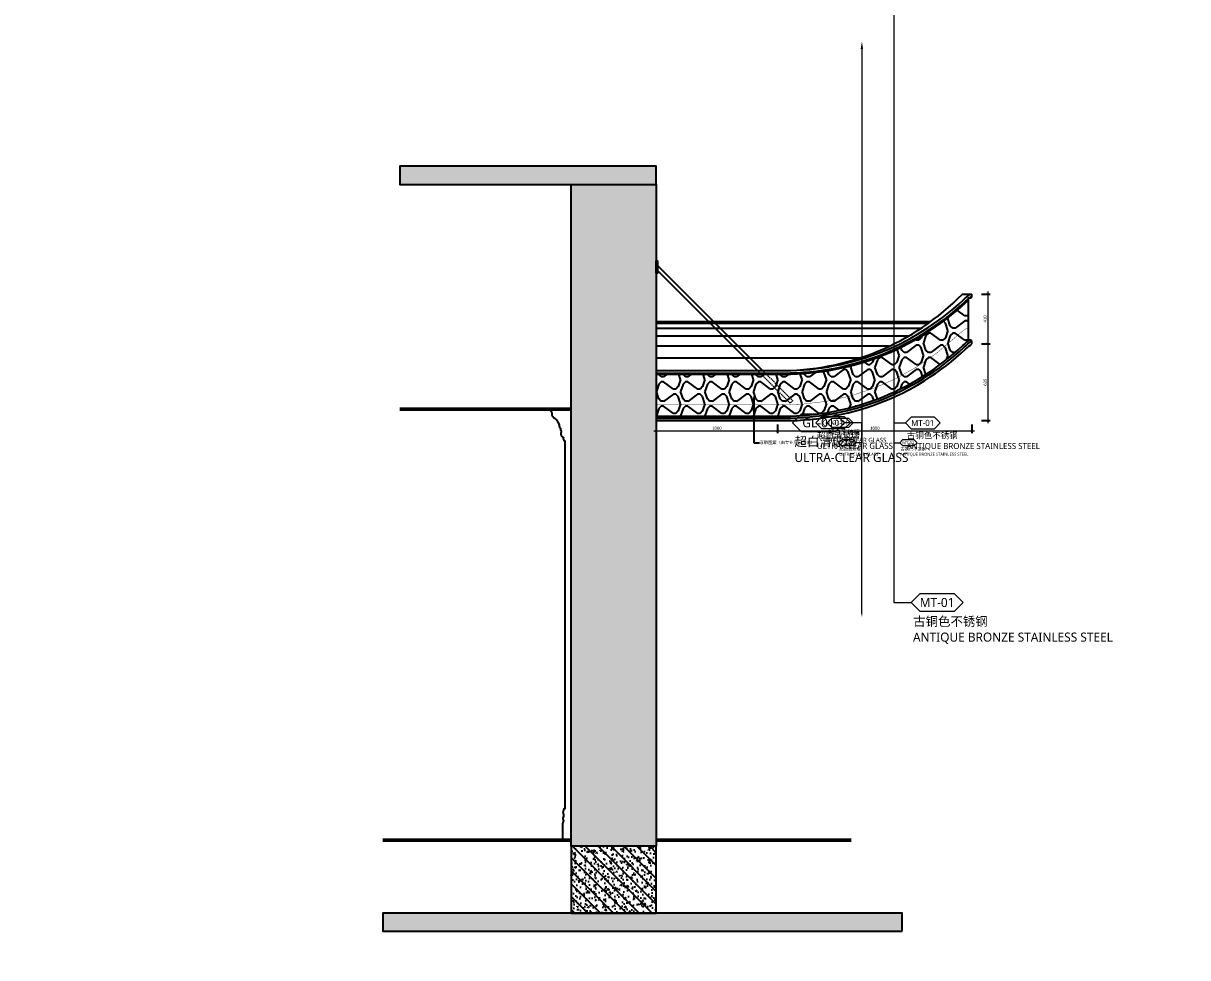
# Model space of a CAD drawing. Header units: millimetres. Extents: x 174511 to 265775, y -1918 to 26385.
# Drawn here: x 231524 to 241112, y 303 to 7997 of the extents above; entities that cross this region are included whole.
import ezdxf
from ezdxf import colors
from ezdxf.entities.mleader import LeaderData, LeaderLine
from ezdxf.enums import TextEntityAlignment as Align
from ezdxf.math import Vec2, Vec3
from ezdxf.xclip import XClip

# ---------------------------------------------------------------- set-up
doc = ezdxf.new("R2010")
doc.units = ezdxf.units.MM
doc.header["$XCLIPFRAME"] = 0
for name, pattern in [('_ACM-G-HIDDEN', [4.762499999999999, 3.175, -1.5875]), ('D04-03 - PANTRY CABINET DETAIL 1$0$ACM-G-CENTER2', [28.575000000000003, 19.05, -3.175000000000001, 3.175000000000001, -3.175000000000001]), ('DASH', [0.35, 0.25, -0.1])]:
    doc.linetypes.add(name, pattern=pattern)
doc.layers.get('Defpoints').update_dxf_attribs({"color": 250})
for name, color, linetype, lineweight in [('_ACM-A-ANNO-DIMS', 2, 'Continuous', 13), ('_ACM-A-ANNO-DIMS @ 10', 2, 'Continuous', 13), ('_ACM-A-ANNO-DIMS @ 15', 2, 'Continuous', 13), ('_ACM-A-ANNO-DIMS @ 20', 2, 'Continuous', 13), ('_ACM-A-ANNO-DIMS @ 30', 2, 'Continuous', 13), ('_ACM-A-DETL-THIN', 2, 'Continuous', 9), ('_ACM-A-ELVE-HIDD', 1, '_ACM-G-HIDDEN', 13), ('_ACM-A-ELVE-MEDM', 3, 'Continuous', 25), ('_ACM-A-ELVE-THIK', 5, 'Continuous', 50)]:
    doc.layers.add(name, color=color, linetype=linetype, lineweight=lineweight)
for name, color, linetype in [('I-DETL-LW01', 1, 'Continuous'), ('I-DETL-LW02', 2, 'Continuous'), ('PDF_Geometry', 7, 'Continuous'), ('PDF_Solid Fills', 7, 'Continuous'), ('WALL', 7, 'Continuous'), ('WALL TYPE$0$G-ANNO-NOTE-CH', 7, 'Continuous')]:
    doc.layers.add(name, color=color, linetype=linetype)
doc.styles.add('Arial', font='ARIALUNI.ttf')
doc.styles.add('Arial_1', font='arial.ttf', dxfattribs={"height": 75})
doc.styles.add('WALL TYPE$0$Aecom Chinese', font='Microsoft YaHei.ttf')
doc.dimstyles.new('Aec-Arch-M-注释性', dxfattribs={"dimscale": 2, "dimtxt": 2.5, "dimasz": 2, "dimexe": 2, "dimexo": 2, "dimgap": 0.8, "dimtad": 1, "dimdec": 0, "dimrnd": 5, "dimzin": 3, "dimdsep": 46, "dimtxsty": 'Arial', "dimblk": 'WALL TYPE$0$_ArchTick', "dimcen": 2.5, "dimdle": 2, "dimclrd": 256, "dimclrt": 256, "dimazin": 2, "dimtfac": 0.75, "dimtdec": 0, "dimtix": 1, "dimtmove": 2, "dimatfit": 2, "dimfxl": 5, "dimfxlon": 1, "dimtolj": 1, "dimtzin": 0, "dimlwd": -1, "dimarcsym": 0})

# ---------------------------------------------------------------- blocks, each defined once
blk = doc.blocks.new('海龙_1212025767')
at = {"layer": 'PDF_Geometry', "color": 250, "lineweight": 18}
for points in [[(5866.337046593399, -12897.73050135437), (3605.088300555944, -12897.73050135437), (5866.337046593399, -12897.73050135437)], [(9566.530665487051, -14070.26379102531), (-3.803418964147568, -14070.26379102531)], [(9452.326968461246, -14268.21792335871), (-3.803418964147568, -14268.21792335871)]]:
    blk.add_lwpolyline(points, dxfattribs=at)
at = {"layer": 'PDF_Geometry', "color": 250, "lineweight": 25}
for points in [[(7754.486258476973, -13072.90687948528), (3605.088300555944, -13072.90687948528)], [(7754.486258476973, -13171.8523807979), (3605.088300555944, -13171.8523807979)], [(3003.579158991546, -13819.04350130323), (9003.121548861265, -13819.04350130323)], [(9558.917357474566, -13971.28672386767), (-3.805346637964249, -13971.28672386767)], [(9452.326499968738, -14222.5048787004), (-3.805346637964249, -14222.5048787004)], [(3.809896498918533, -14321.5111949003), (9604.601176410913, -14321.5111949003)], [(-3.803424388199346, -18935.40527896646), (10183.23693707585, -18935.40527896646)], [(-3.803424388199346, -19064.8370344645), (10434.45528218147, -19064.8370344645)], [(-3.803424388199346, -19194.26878994765), (10678.12325128913, -19194.26878994765)], [(-3.803424388199346, -19323.70054544571), (10929.37357375029, -19323.70054544571)], [(-3.803424388199346, -19453.13230092886), (11180.59093549848, -19453.13230092886)], [(-3.803424388199346, -19574.95042373303), (11431.8732034862, -19574.95042373303)], [(-3.803424388199346, -19704.38217923107), (11675.50922706723, -19704.38217923107)]]:
    blk.add_lwpolyline(points, dxfattribs=at)
at = {"layer": 'PDF_Geometry', "color": 250, "lineweight": 18}
for points in [[(39008.45071569082, -19772.87482275131), (-39000.79995468259, -19841.39751683237), (-39000.79995468259, -19734.80665937129)], [(39008.45071569082, -19871.85204753342), (39008.45071569082, -19772.87482275131), (-39000.79995468259, -19841.39751683237)], [(-38445.03705009818, -19818.55491490725), (-38445.03705009818, -19841.3958129442), (38445.00866523382, -19818.55491490725)], [(-38445.03705009818, -19841.3958129442), (38445.00866523382, -19818.55491490725), (38445.00866523382, -19841.3958129442)]]:
    blk.add_lwpolyline(points, close=True, dxfattribs=at)
at = {"layer": 'PDF_Solid Fills', "color": 250, "lineweight": 18, "transparency": 33554559}
for points in [[(39008.45071569082, -19772.87482275131), (-39000.79995468259, -19841.39751683237), (-39000.79995468259, -19734.80665937129)], [(39008.45071569082, -19871.85204753342), (39008.45071569082, -19772.87482275131), (-39000.79995468259, -19841.39751683237)], [(-38445.03705009818, -19818.55491490725), (-38445.03705009818, -19841.3958129442), (38445.00866523382, -19818.55491490725)], [(-38445.03705009818, -19841.3958129442), (38445.00866523382, -19818.55491490725), (38445.00866523382, -19841.3958129442)]]:
    blk.add_solid(points, dxfattribs=at)
blk = doc.blocks.new('*U117')
h = blk.add_hatch(color=250)
h.dxf.hatch_style = 1
h.paths.add_polyline_path([(11064.42194801565, -49.99999999999999), (11064.42194801565, 100), (6788.268469333241, 100), (6788.268469333241, -49.99999999999999)])
blk.add_lwpolyline([(11064.42194801565, -49.99999999999999), (11064.42194801565, 100), (6788.268469333241, 100), (6788.268469333241, -49.99999999999999)], close=True)
blk = doc.blocks.new('*U112')
h = blk.add_hatch()
h.set_pattern_fill('0-钢筋混凝土001-DOM', color=250, scale=15, pattern_type=2)
h.set_pattern_definition([(45, (-500, 1215.000000000011), (-53.03300858899107, 53.03300858899107), []), (49.99999999999999, (-500, 1215.000000000011), (107.589027390113, -9.412820247389266), [11.25, -123.75]), (355, (-500, 1215.000000000011), (-20.81270004195, 112.8288200550018), [9, -99]), (100.4514, (-491.034248, 1214.215599000011), (86.77640725710323, 103.415931309143), [9.5610285, -105.1713168]), (46.18420000000001, (-500, 1245.000000000011), (160.0861572938467, -24.82785214935271), [16.875, -185.625]), (96.6356, (-486.65948825, 1242.931003950011), (140.1994058323055, 146.1176806350663), [14.3415432, -157.75695]), (351.1842, (-500, 1245.000000000011), (140.1992917700441, 146.1177901387987), [13.5, -148.5]), (21, (-485, 1237.500000000011), (89.53605781776925, -60.39283359980082), [11.25, -123.75]), (326.0000000000001, (-485, 1237.500000000011), (36.49729978823726, 108.772506757028), [9, -99]), (71.4514, (-477.53866505, 1232.467259100011), (126.0333942872235, 48.37957450649286), [9.5610285, -105.1713168]), (37.50000000000001, (-500, 1215.000000000011), (1.8239782975936, 49.93407807469672), [0.75, -97.8, 0.75, -100.5, 0.75, -99.375]), (7.499999999999999, (-500, 1215.000000000011), (39.46043061632229, 59.16175678235403), [0.75, -57.3, 0.75, -95.55, 0.75, -37.875]), (327.5, (-533.45, 1215.000000000011), (80.07336542586135, -3.383230760156963), [0.75, -37.5, 0.75, -117, 0.75, -155.25]), (317.5, (-548.45, 1215.000000000011), (87.47792540135794, 15.01574734984766), [0.75, -48.75, 0.75, -77.69999999999999, 0.75, -110.25])])
h.paths.add_polyline_path([(11630.38563113172, -4819.244736479783), (12330.38563113172, -4819.244736479783), (12330.38563113172, -10269.24473647986), (11630.38563113172, -10269.24473647986)])
blk.add_lwpolyline([(11630.38563113172, -4819.244736479783), (12330.38563113172, -4819.244736479783), (12330.38563113172, -10269.24473647986), (11630.38563113172, -10269.24473647986)], close=True)
blk = doc.blocks.new('*U111')
h = blk.add_hatch()
h.set_pattern_fill('0-钢筋混凝土001-DOM', color=250, scale=15, pattern_type=2)
h.set_pattern_definition([(45, (-500, -3685.000000000073), (-53.03300858899107, 53.03300858899107), []), (49.99999999999999, (-500, -3685.000000000073), (107.589027390113, -9.412820247389266), [11.25, -123.75]), (355, (-500, -3685.000000000073), (-20.81270004195, 112.8288200550018), [9, -99]), (100.4514, (-491.034248, -3685.784401000073), (86.77640725710323, 103.415931309143), [9.5610285, -105.1713168]), (46.18420000000001, (-500, -3655.000000000073), (160.0861572938467, -24.82785214935271), [16.875, -185.625]), (96.6356, (-486.65948825, -3657.068996050073), (140.1994058323055, 146.1176806350663), [14.3415432, -157.75695]), (351.1842, (-500, -3655.000000000073), (140.1992917700441, 146.1177901387987), [13.5, -148.5]), (21, (-485, -3662.500000000073), (89.53605781776925, -60.39283359980082), [11.25, -123.75]), (326.0000000000001, (-485, -3662.500000000073), (36.49729978823726, 108.772506757028), [9, -99]), (71.4514, (-477.53866505, -3667.532740900073), (126.0333942872235, 48.37957450649286), [9.5610285, -105.1713168]), (37.50000000000001, (-500, -3685.000000000073), (1.8239782975936, 49.93407807469672), [0.75, -97.8, 0.75, -100.5, 0.75, -99.375]), (7.499999999999999, (-500, -3685.000000000073), (39.46043061632229, 59.16175678235403), [0.75, -57.3, 0.75, -95.55, 0.75, -37.875]), (327.5, (-533.45, -3685.000000000073), (80.07336542586135, -3.383230760156963), [0.75, -37.5, 0.75, -117, 0.75, -155.25]), (317.5, (-548.45, -3685.000000000073), (87.47792540135794, 15.01574734984766), [0.75, -48.75, 0.75, -77.69999999999999, 0.75, -110.25])])
h.paths.add_polyline_path([(11630.38563113172, -9719.2447364799), (12330.38563113172, -9719.2447364799), (12330.38563113172, -10269.24473647983), (11630.38563113172, -10269.24473647983)])
blk.add_lwpolyline([(11630.38563113172, -9719.2447364799), (12330.38563113172, -9719.2447364799), (12330.38563113172, -10269.24473647983), (11630.38563113172, -10269.24473647983)], close=True)
blk = doc.blocks.new('*U116')
h = blk.add_hatch(color=250)
h.dxf.hatch_style = 1
h.paths.add_polyline_path([(9040.680756169822, -49.99999999999999), (9040.680756169822, 100), (6928.268469333183, 100), (6928.268469333183, -49.99999999999999)])
blk.add_lwpolyline([(9040.680756169822, -49.99999999999999), (9040.680756169822, 100), (6928.268469333183, 100), (6928.268469333183, -49.99999999999999)], close=True)
blk = doc.blocks.new('*U36')
for points in [[(119.9999797541532, 3549.999999999971), (119.9999797541532, 3533.847671568932)], [(94.07029235074879, 3473.852127358841), (94.28660094368388, 3483.099426518718)], [(34.43259726039832, 3388.475906973763), (35.72947225556709, 3390.783264753263), (42.21091754394001, 3390.783264753263)], [(13.68943327516899, 3303.097870792801), (13.68943327516899, 3316.942810926761)]]:
    blk.add_lwpolyline(points)
for points in [[(27.9509078314295, 3367.709290229832), (29.24705040472327, 3370.015457823785, -3.820270691278139)], [(13.99999994784594, 235.8828736249961), (13.99999994784594, 241.0508423557585), (11.99999995529652, 244.4965210538539, 0.2104609323525432), (9.800781213489245, 252.2944336224609, -0.2571244085404081), (6.999999973922968, 260.0000000000036), (0, 260.0000000000036), (0, 3284.638184582276), (7.206523143075174, 3284.638184582262)], [(19.99999992549419, 0), (19.99999992549419, 139.4168705663978), (16.99999993667006, 142.8624882293479, 0.2253890010324974), (13.99999994784594, 151.4754032363198, 0.2584783740189748), (10.99999995902181, 160.088318243299, 0.2399701561620722), (13.41796870001417, 188.7769778043912, -0.251402421285622), (13.99999994784594, 220.3798829601001), (13.99999994784594, 225.5477296205354)]]:
    blk.add_lwpolyline(points, format="xyb")
blk.add_ellipse((13.99999994783138, 230.7153016227639), major_axis=(1.455191522836685e-11, 5.167572002232191), ratio=0.5837137594297165, start_param=3.141592653589793, end_param=6.283185307179586)
for points in [[(42.21091754394001, 3390.783264753263), (50.47629837252316, 3425.357788550231), (57.01536084816325, 3440.23843424677), (77.08098803673056, 3465.546478586068), (83.70115176436957, 3469.917373955526), (94.07029235074879, 3473.852127358841)], [(94.28660094368388, 3483.099426518718), (95.28826351868338, 3483.190536747876), (97.20481382342405, 3483.786895998579), (99.90989193835412, 3485.690368891897), (102.0113323602127, 3488.167846909986), (104.436991530878, 3492.7073366392), (106.2438299802307, 3499.130966375989), (106.701593654434, 3502.623550591496), (106.8488567562599, 3506.205963297878)], [(106.8488567559398, 3506.205963280518), (106.8041790220595, 3508.01057449721), (106.7966106627136, 3509.861892849687), (107.2333782392088, 3515.322342048108), (107.898905580485, 3518.809799310489), (108.8534491340688, 3522.096862896899), (110.0663860411441, 3525.08149728518), (111.5126750982599, 3527.709549033199), (114.063944619993, 3530.878997873951), (115.951151644229, 3532.390838688618), (117.9408977305575, 3533.386703553057), (118.9638469454949, 3533.685226501169), (119.9999797541532, 3533.847671568932)], [(13.68943327516899, 3316.942810926761), (15.64329068976804, 3316.878235731696), (17.57366352403187, 3317.203934583027), (21.29270473122597, 3318.984864141821), (24.70623191827326, 3322.20312584858), (26.25457176961936, 3324.325470811367), (28.88914024981204, 3329.412003385194), (29.93967735525803, 3332.293671465275), (30.80169093250879, 3335.361695135507), (31.46653281833278, 3338.586670709425), (31.92620265678852, 3341.939179241861), (32.17229640798178, 3345.389801787591), (32.00290976944962, 3352.301117679832), (31.59543906783802, 3355.658722647786), (30.98044883579132, 3358.909455057481), (30.16428672944312, 3362.022248014691), (29.15232384257251, 3364.965897295711), (27.9509078314295, 3367.709290229832)], [(29.24705040472327, 3370.015457823785), (29.99114405355067, 3369.847168639841), (30.74835449716193, 3369.847168639841), (31.46750938083278, 3370.002442076773), (32.18332969065523, 3370.318695737689), (32.87327109434409, 3370.789185237896), (33.52923000842566, 3371.41023320923), (34.69773397815879, 3373.075745287962), (35.59031209984096, 3375.174637492077), (36.16721639456227, 3377.588196443045), (36.39817342496826, 3380.208054221352), (36.26072225358803, 3382.848679211515), (36.05828275522799, 3384.113373420696), (35.40183553803945, 3386.461792601389), (34.43259726039832, 3388.475906973763)], [(7.206523440778255, 3284.638184582262), (7.789733272424201, 3291.226354564395), (8.476542669610353, 3294.129258155328), (9.642511141661089, 3297.337517725886), (11.59905411992804, 3300.807007764233), (13.68943327516899, 3303.097870792815)]]:
    blk.add_spline(points, degree=3)
blk = doc.blocks.new('WHA12202707')
at = {"transparency": 16777216}
for p, q in [((2.381249999995816, 2.381249999998545), (0, 0)), ((2.381249999995816, -2.381249999994907), (0, 0)), ((11.90624999998818, 2.381249999998545), (2.381249999995816, 2.381249999998545)), ((11.90624999998818, 2.381249999998545), (14.28749999998399, 0)), ((11.90624999998818, -2.381249999994907), (14.28749999998399, 0)), ((2.381249999995816, -2.381249999994907), (11.90624999998818, -2.381249999994907))]:
    blk.add_line(p, q, dxfattribs=at)
at = {"transparency": 16777216, "style": 'WALL TYPE$0$Aecom Chinese'}
blk.add_attdef('英文2', (0.4915142908575945, -14.58335883787367), '', height=2.5, dxfattribs=at)
at = {"layer": 'WALL TYPE$0$G-ANNO-NOTE-CH', "transparency": 16777216, "style": 'WALL TYPE$0$Aecom Chinese'}
blk.add_attdef('编号', text='', height=2.5, dxfattribs=at).set_placement((7.100982051833853, 0), align=Align.MIDDLE)
for tag, p in [('中文', (0.5380008727915992, -5.178695852169766)), ('英文', (0.4915142908830603, -9.507158057298511))]:
    blk.add_attdef(tag, text='', height=2.5, dxfattribs=at).set_placement(p, align=Align.MIDDLE_LEFT)
blk = doc.blocks.new('WALL TYPE$0$_ArchTick')
at = {"color": 0, "linetype": 'ByBlock', "const_width": 0.15}
blk.add_lwpolyline([(-0.5, -0.5), (0.5, 0.5)], dxfattribs=at)
blk = doc.blocks.new('*D143')
at = {"layer": '_ACM-A-ANNO-DIMS', "transparency": 16777216}
blk.add_line((236716.0112377537, 4642.185659990617), (237755.7396591376, 4642.185659990617), dxfattribs=at)
at = {"layer": '_ACM-A-ANNO-DIMS', "color": 0, "lineweight": -2, "transparency": 16777216}
for p, q in [((236736.0112377537, 4692.185659990617), (236736.0112377537, 4622.185659990617)), ((237735.7396591376, 4692.185659990617), (237735.7396591376, 4622.185659990617))]:
    blk.add_line(p, q, dxfattribs=at)
at = {"layer": 'Defpoints', "color": 0, "transparency": 16777216}
for p in [(236736.0112377537, 4724.855351471217), (237735.7396591376, 4725.707846222156), (237735.7396591376, 4642.185659990617)]:
    blk.add_point(p, dxfattribs=at)
at = {"layer": '_ACM-A-ANNO-DIMS', "transparency": 16777216, "xscale": 20, "yscale": 20, "zscale": 20, "rotation": 180}
blk.add_blockref('WALL TYPE$0$_ArchTick', (236736.0112377537, 4642.185659990617), dxfattribs=at)
at = {"layer": '_ACM-A-ANNO-DIMS', "transparency": 16777216, "xscale": 20, "yscale": 20, "zscale": 20}
blk.add_blockref('WALL TYPE$0$_ArchTick', (237735.7396591376, 4642.185659990617), dxfattribs=at)
at = {"layer": '_ACM-A-ANNO-DIMS', "transparency": 16777216, "insert": (237235.8754484457, 4662.958511286661), "char_height": 25, "attachment_point": 5, "style": 'Arial'}
blk.add_mtext('\\A1;1000', dxfattribs=at)
blk = doc.blocks.new('*D144')
at = {"layer": '_ACM-A-ANNO-DIMS', "transparency": 16777216}
blk.add_line((237715.7396591376, 4642.185659990617), (239356.0112377537, 4642.185659990617), dxfattribs=at)
at = {"layer": '_ACM-A-ANNO-DIMS', "color": 0, "lineweight": -2, "transparency": 16777216}
for p, q in [((237735.7396591376, 4692.185659990617), (237735.7396591376, 4622.185659990617)), ((239336.0112377537, 4692.185659990617), (239336.0112377537, 4622.185659990617))]:
    blk.add_line(p, q, dxfattribs=at)
at = {"layer": 'Defpoints', "color": 0, "transparency": 16777216}
for p in [(237735.7396591376, 4724.855351471217), (239336.0112377537, 4724.855351471218), (239336.0112377537, 4642.185659990617)]:
    blk.add_point(p, dxfattribs=at)
at = {"layer": '_ACM-A-ANNO-DIMS', "transparency": 16777216, "xscale": 20, "yscale": 20, "zscale": 20, "rotation": 180}
blk.add_blockref('WALL TYPE$0$_ArchTick', (237735.7396591376, 4642.185659990617), dxfattribs=at)
at = {"layer": '_ACM-A-ANNO-DIMS', "transparency": 16777216, "xscale": 20, "yscale": 20, "zscale": 20}
blk.add_blockref('WALL TYPE$0$_ArchTick', (239336.0112377537, 4642.185659990617), dxfattribs=at)
at = {"layer": '_ACM-A-ANNO-DIMS', "transparency": 16777216, "insert": (238535.8754484457, 4662.958511286661), "char_height": 25, "attachment_point": 5, "style": 'Arial'}
blk.add_mtext('\\A1;1600', dxfattribs=at)
blk = doc.blocks.new('*D145')
at = {"layer": '_ACM-A-ANNO-DIMS', "color": 0, "lineweight": -2, "transparency": 16777216}
for p, q in [((239415.1661063916, 5767.54871084622), (239485.1661063916, 5767.54871084622)), ((239415.1661063916, 5357.54871084622), (239485.1661063916, 5357.54871084622))]:
    blk.add_line(p, q, dxfattribs=at)
at = {"layer": '_ACM-A-ANNO-DIMS', "transparency": 16777216}
blk.add_line((239465.1661063916, 5787.54871084622), (239465.1661063916, 5337.54871084622), dxfattribs=at)
at = {"layer": 'Defpoints', "color": 0, "transparency": 16777216}
for p in [(239336.0112377538, 5767.54871084622), (239336.0112377538, 5357.54871084622), (239465.1661063916, 5357.54871084622)]:
    blk.add_point(p, dxfattribs=at)
at = {"layer": '_ACM-A-ANNO-DIMS', "transparency": 16777216, "xscale": 20, "yscale": 20, "zscale": 20}
for p, rotation in [((239465.1661063916, 5767.54871084622), 90), ((239465.1661063916, 5357.54871084622), 270)]:
    blk.add_blockref('WALL TYPE$0$_ArchTick', p, dxfattribs=dict(at, rotation=rotation))
at = {"layer": '_ACM-A-ANNO-DIMS', "transparency": 16777216, "insert": (239444.3932550955, 5562.548710846152), "char_height": 25, "attachment_point": 5, "rotation": 90, "style": 'Arial'}
blk.add_mtext('\\A1;410', dxfattribs=at)
blk = doc.blocks.new('*D146')
at = {"layer": '_ACM-A-ANNO-DIMS', "transparency": 16777216}
blk.add_line((239465.1661063918, 5377.54871084622), (239465.1661063918, 4704.85535147124), dxfattribs=at)
at = {"layer": '_ACM-A-ANNO-DIMS', "color": 0, "lineweight": -2, "transparency": 16777216}
for p, q in [((239415.1661063918, 5357.54871084622), (239485.1661063918, 5357.54871084622)), ((239415.1661063918, 4724.85535147124), (239485.1661063918, 4724.85535147124))]:
    blk.add_line(p, q, dxfattribs=at)
at = {"layer": 'Defpoints', "color": 0, "transparency": 16777216}
for p in [(239336.0112377538, 5357.54871084622), (239336.0112377538, 4724.85535147124), (239465.1661063918, 4724.85535147124)]:
    blk.add_point(p, dxfattribs=at)
at = {"layer": '_ACM-A-ANNO-DIMS', "transparency": 16777216, "xscale": 20, "yscale": 20, "zscale": 20}
for p, rotation in [((239465.1661063918, 5357.54871084622), 90), ((239465.1661063918, 4724.85535147124), 270)]:
    blk.add_blockref('WALL TYPE$0$_ArchTick', p, dxfattribs=dict(at, rotation=rotation))
at = {"layer": '_ACM-A-ANNO-DIMS', "transparency": 16777216, "insert": (239444.3932550957, 5041.202031158662), "char_height": 25, "attachment_point": 5, "rotation": 90, "style": 'Arial'}
blk.add_mtext('\\A1;635', dxfattribs=at)
blk = doc.blocks.new('*U230')
at = {"layer": '_ACM-A-ANNO-DIMS @ 10'}
ml = blk.add_multileader_block('Standard', dxfattribs=at)
ml.set_content('WHA12202707', color=256, scale=10)
ml.set_attribute('编号', 'MT-01', width=0)
ml.set_attribute('中文', '古铜色不锈钢', width=0)
ml.set_attribute('英文', 'ANTIQUE BRONZE STAINLESS STEEL', width=0)
ml.set_attribute('英文2', '', width=0)
ml.set_leader_properties(color=2)
ml.build(insert=Vec2(0, 0))
ml.multileader.update_dxf_attribs({"text_right_attachment_type": 6, "dogleg_length": 0.36, "arrow_head_size": 20, "scale": 10})
ctx = ml.context
ctx.base_point, ctx.scale, ctx.char_height, ctx.arrow_head_size, ctx.landing_gap_size, ctx.plane_origin = Vec3(238740.6370081992, 4543.226636573123), 10, 750, 20, 0.8999999999999999, Vec3(241301.8384371283, -907.1002745609476)
ctx.right_attachment = 6
notes = []
notes.append((ctx, [(0, (1, 1, 0), (238693.234131196, 4543.226636573123), (1, 0), 47.40287700319059, [(1, [(238693.234131196, 5194.922613113333)], 0, [])])]))
ctx.block.insert = Vec3(238740.6370081992, 4543.226636573105)
at = {"layer": '_ACM-A-ANNO-DIMS @ 20'}
ml = blk.add_multileader_block('Standard', dxfattribs=at)
ml.set_content('WHA12202707', color=256, scale=20)
ml.set_attribute('编号', 'MT-01', width=0)
ml.set_attribute('中文', '古铜色不锈钢', width=0)
ml.set_attribute('英文', 'ANTIQUE BRONZE STAINLESS STEEL', width=0)
ml.set_attribute('英文2', '', width=0)
ml.set_leader_properties(color=2)
ml.build(insert=Vec2(0, 0))
ml.multileader.update_dxf_attribs({"text_right_attachment_type": 6, "dogleg_length": 0.36, "arrow_head_size": 40, "scale": 20})
ctx = ml.context
ctx.base_point, ctx.scale, ctx.char_height, ctx.arrow_head_size, ctx.landing_gap_size, ctx.plane_origin = Vec3(238788.0398852024, 4706.51234157302), 20, 1500, 40, 1.8, Vec3(241301.8384371283, -907.1002745609476)
ctx.right_attachment = 6
notes.append((ctx, [(0, (1, 1, 0), (238693.234131196, 4706.51234157302), (1, 0), 94.80575400638118, [(1, [(238693.234131196, 5277.185628083858)], 0, [])])]))
ctx.block.insert = Vec3(238788.0398852024, 4706.512341572983)
at = {"layer": '_ACM-A-ANNO-DIMS @ 30'}
ml = blk.add_multileader_block('Standard', dxfattribs=at)
ml.set_content('WHA12202707', color=256, scale=30)
ml.set_attribute('编号', 'MT-01', width=0)
ml.set_attribute('中文', '古铜色不锈钢', width=0)
ml.set_attribute('英文', 'ANTIQUE BRONZE STAINLESS STEEL', width=0)
ml.set_attribute('英文2', '', width=0)
ml.set_leader_properties(color=2)
ml.build(insert=Vec2(0, 0))
ml.multileader.update_dxf_attribs({"text_right_attachment_type": 6, "dogleg_length": 0.36, "arrow_head_size": 60, "scale": 30})
ctx = ml.context
ctx.base_point, ctx.scale, ctx.char_height, ctx.arrow_head_size, ctx.landing_gap_size, ctx.plane_origin = Vec3(238835.4427622056, 3227.709759805908), 30, 2250, 60, 2.7, Vec3(241301.8384371283, -907.1002745609476)
ctx.right_attachment = 6
notes.append((ctx, [(0, (1, 1, 0), (238693.234131196, 3227.709759805908), (1, 0), 142.2086310095718, [(1, [(238693.234131196, 8954.398820296989)], 0, [])])]))
ctx.block.insert = Vec3(238835.4427622056, 3227.709759805854)
for ctx, leaders in notes:
    for number, flags, end, landing, length, lines in leaders:
        leader = LeaderData()
        leader.index, (leader.has_last_leader_line, leader.has_dogleg_vector, leader.attachment_direction) = number, flags
        leader.last_leader_point, leader.dogleg_vector, leader.dogleg_length = Vec3(end), Vec3(landing), length
        for number, points, colour, breaks in lines:
            line = LeaderLine()
            line.index, line.vertices, line.color, line.breaks = number, Vec3.list(points), colors.encode_raw_color(colour), breaks
            leader.lines.append(line)
        ctx.leaders.append(leader)
blk = doc.blocks.new('*U231')
at = {"layer": '_ACM-A-ANNO-DIMS @ 10'}
ml = blk.add_multileader_block('Standard', dxfattribs=at)
ml.set_content('WHA12202707', color=256, scale=10)
ml.set_attribute('编号', 'GL-01', width=0)
ml.set_attribute('中文', '超白清玻璃', width=0)
ml.set_attribute('英文', 'ULTRA-CLEAR GLASS', width=0)
ml.set_attribute('英文2', '', width=0)
ml.set_leader_properties(color=2)
ml.build(insert=Vec2(0, 0))
ml.multileader.update_dxf_attribs({"text_right_attachment_type": 6, "dogleg_length": 0.36, "arrow_head_size": 20, "scale": 10})
ctx = ml.context
ctx.base_point, ctx.scale, ctx.char_height, ctx.arrow_head_size, ctx.landing_gap_size, ctx.plane_origin = Vec3(238239.3002559635, 4543.226636573123), 10, 750, 20, 0.8999999999999999, Vec3(240267.0048823105, 3334.343941938463)
ctx.right_attachment = 6
notes = []
notes.append((ctx, [(0, (1, 1, 0), (238429.5781329666, 4543.226636573123), (-1, 0), 47.40287700319059, [(0, [(238429.5781329666, 5390.325381155355)], 0, [])])]))
ctx.block.insert = Vec3(238239.3002559635, 4543.226636573105)
at = {"layer": '_ACM-A-ANNO-DIMS @ 15'}
ml = blk.add_multileader_block('Standard', dxfattribs=at)
ml.set_content('WHA12202707', color=256, scale=15)
ml.set_attribute('编号', 'GL-01', width=0)
ml.set_attribute('中文', '超白清玻璃', width=0)
ml.set_attribute('英文', 'ULTRA-CLEAR GLASS', width=0)
ml.set_attribute('英文2', '', width=0)
ml.set_leader_properties(color=2)
ml.build(insert=Vec2(0, 0))
ml.multileader.update_dxf_attribs({"text_right_attachment_type": 6, "dogleg_length": 0.36, "arrow_head_size": 30, "scale": 15})
ctx = ml.context
ctx.base_point, ctx.scale, ctx.char_height, ctx.arrow_head_size, ctx.landing_gap_size, ctx.plane_origin = Vec3(238144.161317462, 4707.522719217584), 15, 1125, 30, 1.35, Vec3(240267.0048823105, 3334.343941938463)
ctx.right_attachment = 6
notes.append((ctx, [(0, (1, 1, 0), (238429.5781329666, 4707.522719217584), (-1, 0), 71.10431550478589, [(0, [(238429.5781329666, 3106.697381104717)], 0, [])])]))
ctx.block.insert = Vec3(238144.161317462, 4707.522719217557)
at = {"layer": '_ACM-A-ANNO-DIMS @ 20'}
ml = blk.add_multileader_block('Standard', dxfattribs=at)
ml.set_content('WHA12202707', color=256, scale=20)
ml.set_attribute('编号', 'GL-01', width=0)
ml.set_attribute('中文', '超白清玻璃', width=0)
ml.set_attribute('英文', 'ULTRA-CLEAR GLASS', width=0)
ml.set_attribute('英文2', '', width=0)
ml.set_leader_properties(color=2)
ml.build(insert=Vec2(0, 0))
ml.multileader.update_dxf_attribs({"text_right_attachment_type": 6, "dogleg_length": 0.36, "arrow_head_size": 40, "scale": 20})
ctx = ml.context
ctx.base_point, ctx.scale, ctx.char_height, ctx.arrow_head_size, ctx.landing_gap_size, ctx.plane_origin = Vec3(238049.0223789605, 4707.522719217584), 20, 1500, 40, 1.8, Vec3(240267.0048823105, 3334.343941938463)
ctx.right_attachment = 6
notes.append((ctx, [(0, (1, 1, 0), (238429.5781329666, 4707.522719217584), (-1, 0), 94.80575400638118, [(0, [(238429.5781329666, 5933.166787802733)], 0, [])])]))
ctx.block.insert = Vec3(238049.0223789605, 4707.522719217548)
at = {"layer": '_ACM-A-ANNO-DIMS @ 30'}
ml = blk.add_multileader_block('Standard', dxfattribs=at)
ml.set_content('WHA12202707', color=256, scale=30)
ml.set_attribute('编号', 'GL-01', width=0)
ml.set_attribute('中文', '超白清玻璃', width=0)
ml.set_attribute('英文', 'ULTRA-CLEAR GLASS', width=0)
ml.set_attribute('英文2', '', width=0)
ml.set_leader_properties(color=2)
ml.build(insert=Vec2(0, 0))
ml.multileader.update_dxf_attribs({"text_right_attachment_type": 6, "dogleg_length": 0.36, "arrow_head_size": 60, "scale": 30})
ctx = ml.context
ctx.base_point, ctx.scale, ctx.char_height, ctx.arrow_head_size, ctx.landing_gap_size, ctx.plane_origin = Vec3(237858.7445019574, 4707.522719217584), 30, 2250, 60, 2.7, Vec3(240267.0048823105, 3334.343941938463)
ctx.right_attachment = 6
notes.append((ctx, [(0, (1, 1, 0), (238429.5781329666, 4707.522719217584), (-1, 0), 142.2086310095718, [(0, [(238429.5781329666, 7846.081795357048)], 0, [])])]))
ctx.block.insert = Vec3(237858.7445019574, 4707.52271921753)
for ctx, leaders in notes:
    for number, flags, end, landing, length, lines in leaders:
        leader = LeaderData()
        leader.index, (leader.has_last_leader_line, leader.has_dogleg_vector, leader.attachment_direction) = number, flags
        leader.last_leader_point, leader.dogleg_vector, leader.dogleg_length = Vec3(end), Vec3(landing), length
        for number, points, colour, breaks in lines:
            line = LeaderLine()
            line.index, line.vertices, line.color, line.breaks = number, Vec3.list(points), colors.encode_raw_color(colour), breaks
            leader.lines.append(line)
        ctx.leaders.append(leader)

msp = doc.modelspace()

# ---------------------------------------------------------------- hatches: boundary and pattern name
h = msp.add_hatch()
h.set_pattern_fill('胶垫', color=250, scale=200, angle=90, pattern_type=2)
h.set_pattern_definition([(251.354783, (236736.0112377537, 4862.616248712365), (-4000.000197707245, -11845.24330596509), [62.55724799999999, -13074.4648]), (225.10963, (236716.0112377537, 4803.342230712365), (199.9999867989659, -1.687069069004136e-05), [28.338546, -255.04692]), (180, (236696.0112377537, 4782.999698712364), (-2.458684630823416e-14, -200.766836), [20, -180]), (143.4643198, (236676.0112377537, 4783.265546712364), (-3799.999995216214, 2810.735711650575), [99.566106, -10354.8748]), (180, (236596.0112377537, 4842.999698712364), (-2.458684630823416e-14, -200.766836), [20, -180]), (223.712329, (236576.0112377537, 4842.539564712364), (-4000.000043813364, -3814.569833381501), [27.669466, -5782.918199999999]), (251.630729, (236556.0112377537, 4823.418914712364), (-199.9999848495696, -401.5336774977576), [63.46384, -571.1745599999999]), (108.3692707, (236556.0112377537, 4902.769616712364), (-199.9999998299571, 401.5336728724336), [63.46384, -571.1745599999999]), (134.890369, (236576.0112377537, 4882.692932712364), (-199.9999995025111, -6.277797825686296e-07), [28.338546, -255.04692]), (180, (236596.0112377537, 4882.999698712364), (-2.458684630823416e-14, -200.766836), [20, -180]), (216.975199, (236676.0112377537, 4942.922984712364), (-200.0000023823875, -200.7668335310197), [100.1382, -901.24378]), (180, (236696.0112377537, 4942.999698712364), (-2.458684630823416e-14, -200.766836), [20, -180]), (134.890369, (236716.0112377537, 4922.846300712365), (-199.9999995025111, -6.277797825686296e-07), [28.338546, -255.04692]), (108.3692707, (236736.0112377537, 4862.616248712365), (-199.9999998299571, 401.5336728724336), [63.46384, -571.1745599999999])])
h.paths.add_polyline_path([(239260.6430724364, 5342.63620032932, -0.03841565694024982), (239313.7526412706, 5387.548710846218), (239306.0112377537, 5387.548710846218), (239306.0112377537, 5718.351363959825, 0.002895396340947569), (239285.8703318951, 5698.569653802384, -0.1975055393761421), (237735.7396591376, 5107.903972467813), (236736.0112377537, 5107.051477716875), (236736.0112377537, 4762.232830712364), (237736.1996722899, 4763.085717728632, 0.1969263199467025)])

# ---------------------------------------------------------------- linework, layer by layer
at = {"color": 8}
for points in [[(236746.0112377537, 6003.394002906483), (237611.6071083801, 5137.798132280092)], [(237569.2168487996, 5137.761984989477), (236746.0112377537, 5960.967596035298)]]:
    msp.add_lwpolyline(points, dxfattribs=at)
msp.add_polyline3d([(236736.0112377537, 6039.510213844142, -7.319951555463374e-05), (236746.0112377537, 6039.510213844142, -7.319951555463374e-05), (236746.0112377537, 5939.510213844142, -8.082891008588374e-05), (236736.0112377537, 5939.510213844142, -8.082891008588374e-05)], close=True, dxfattribs=at)
at = {"layer": '_ACM-A-DETL-THIN', "color": 8, "linetype": 'DASH', "ltscale": 45}
msp.add_lwpolyline([(237611.6071083801, 5137.798132280092), (237859.7817455662, 4889.623495093977), (237838.5685421306, 4868.410291658381), (237569.2168487996, 5137.761984989477)], dxfattribs=at)
at = {"layer": '_ACM-A-ELVE-HIDD', "linetype": 'D04-03 - PANTRY CABINET DETAIL 1$0$ACM-G-CENTER2', "ltscale": 10, "const_width": 3}
msp.add_lwpolyline([(236735.9003833707, 4854.855304207), (237737.3583474658, 4855.709273784553, 0.1969326369609523), (239196.5130485156, 5409.476918733397, -0.06324171184017584), (239306.0112377537, 5492.728461296566, -0.03810337055355914)], format="xyb", dxfattribs=at)
at = {"layer": '_ACM-A-ELVE-THIK', "elevation": -0.0001249797642230971}
for points in [[(236036.0112377537, 4820.695154094774), (234623.5989509171, 4820.695154094759)], [(236036.0112377537, 1270.695154094748), (234483.598950917, 1270.695154094748)], [(238341.7166684334, 1270.695154094748), (236736.0112377537, 1270.695154094748)]]:
    msp.add_lwpolyline(points, dxfattribs=at)
at = {"layer": 'I-DETL-LW01', "elevation": -0.000130131800945385}
for points in [[(236735.985655973, 5137.051466809748), (237736.10853952, 5137.904297928961, 0.1969264372692306), (239265.7555334288, 5719.512606279188, -0.0421404823493771), (239323.3976084489, 5767.548710846218, -0.03875530326256849)], [(236736.0027104935, 5117.051474081165), (237735.8623170239, 5117.904080697133, 0.1969272497337052), (239279.6188465674, 5705.094510661713, -0.02094283134034265), (239306.0112377537, 5729.08302114596, -0.02094283134034265)], [(236736.0112377537, 5107.051477716875), (237735.7396591376, 5107.903972467813, 0.1975055393761457), (239285.8703318951, 5698.569653802386, -0.002895396340947314), (239306.0112377537, 5718.351363959825, -0.002895396340947314)], [(239316.4792355013, 5737.548710846213, -0.01425066194418547), (239336.0112377537, 5751.961979617994)]]:
    msp.add_lwpolyline(points, format="xyb", dxfattribs=at)
at = {"layer": 'I-DETL-LW01', "color": 8, "elevation": -0.000130131800945385}
msp.add_lwpolyline([(238991.9487736672, 5537.548710846218), (236736.0112377537, 5537.548710846218)], dxfattribs=at)
at = {"layer": 'I-DETL-LW01', "color": 250, "elevation": -0.000130131800945385}
for points in [[(238973.0200527251, 5523.902098182193), (236736.0112377537, 5523.902098182193)], [(238914.7965468431, 5483.89225429098), (236736.0112377537, 5483.89225429098)], [(238812.3996020976, 5420.245783914428), (236736.0112377537, 5420.245783914428)], [(238654.7533025049, 5337.300088827983), (236736.0112377537, 5337.300088827983)], [(238412.0288577951, 5240.707781077379), (236737.68492481, 5240.707781077379)]]:
    msp.add_lwpolyline(points, dxfattribs=at)
at = {"layer": 'I-DETL-LW01'}
for points in [[(236735.9793650161, 4762.232803533641), (237736.1996722899, 4763.085717728632, 0.1969263199467024), (239260.6430724364, 5342.636200329312, -0.03870050815768741), (239314.1710029807, 5387.850301274017, -0.03870050815768741)], [(236735.9940368728, 4745.026982442785), (237735.9873895544, 4745.879703107619, 0.1969267451908566), (239272.5675401766, 5330.230528656519, -0.04461305250368265), (239332.4638690847, 5379.676474742114, -0.03883030178924501)]]:
    msp.add_lwpolyline(points, format="xyb", dxfattribs=at)
at = {"layer": 'I-DETL-LW02', "elevation": -0.000130131800945385}
msp.add_lwpolyline([(236735.985655973, 5137.051466809748), (237736.10853952, 5137.904297928961, 0.2061325324555426), (239257.0252267306, 5767.548710846218), (239336.0112377537, 5767.548710846218, -0.03875530326256849)], format="xyb", dxfattribs=at)
at = {"layer": 'I-DETL-LW02', "elevation": -0.0001301318009453773}
msp.add_lwpolyline([(239336.0112377537, 5357.548710846218), (239336.0112377537, 5377.548710846218), (239326.0112377537, 5387.548710846218), (239306.0112377537, 5387.548710846218), (239306.0112377537, 5737.548710846218), (239326.0112377537, 5737.548710846218), (239336.0112377537, 5747.548710846218), (239336.0112377537, 5767.548710846218)], dxfattribs=at)
at = {"layer": 'I-DETL-LW02'}
msp.add_lwpolyline([(236736.0112377537, 4724.855351471217), (237735.7396591376, 4725.707846222156, 0.1969279340883553), (239286.5525704806, 5315.691288971218, -0.0389919124443047), (239336.0112377537, 5357.51749587108, -1.82431396159224)], format="xyb", dxfattribs=at)

# ---------------------------------------------------------------- block references
ref = msp.add_blockref('海龙_1212025767', (226030.1810856284, 20839.27215066553), dxfattribs=dict(xscale=1.033438508881965, yscale=1.033438508881965, zscale=1.033438508881965))
XClip(ref).set_block_clipping_path([(-3231.871909985668, -21260.970730635694), (3931.432342449727, -12852.762707076972)])
at = {"layer": '_ACM-A-ANNO-DIMS'}
for name in ['*U230', '*U231']:
    msp.add_blockref(name, (0, 0), dxfattribs=at)
at = {"layer": '_ACM-A-ELVE-MEDM', "xscale": -1}
msp.add_blockref('*U36', (235986.0112377537, 1270.695154094802, -0.0001249797642230971), dxfattribs=at)
at = {"layer": 'WALL'}
for name, p in [('*U116', (227695.3304815839, 6720.695154094745, -0.0001249797644275939)), ('*U117', (227695.3304815838, 570.6951540947739, -0.0001249797643261302))]:
    msp.add_blockref(name, p, dxfattribs=at)
at = {"layer": 'WALL', "rotation": 180}
msp.add_blockref('*U112', (248366.3968688854, -3598.549582385083, -0.0001249797643261302), dxfattribs=at)
at = {"layer": 'WALL', "xscale": -1}
msp.add_blockref('*U111', (248366.3968688854, 10939.9398905746, -0.0001249797643261302), dxfattribs=at)

# ---------------------------------------------------------------- dimensions: what is measured, and where the dimension line sits
at = {"layer": '_ACM-A-ANNO-DIMS @ 10'}
for base, p1, p2, picture, middle in [((239465.1661063916, 5357.54871084622), (239336.0112377537, 5767.548710846218), (239336.0112377537, 5357.548710846218), '*D145', (239444.3932550955, 5562.548710846152)), ((239465.1661063918, 4724.85535147124), (239336.0112377537, 5357.548710846218), (239336.0112377537, 4724.855351471238), '*D146', (239444.3932550957, 5041.202031158662))]:
    dim = msp.add_linear_dim(base=base, p1=p1, p2=p2, angle=90, dimstyle='Aec-Arch-M-注释性', override={"dimscale": 10, "dimzin": 8, "dimtix": 1, "dimtofl": 1, "dimtmove": 2, "dimatfit": 2}, dxfattribs=at)
    dim.commit()
    dim.dimension.update_dxf_attribs({"geometry": picture, "text_midpoint": middle})
for base, p1, p2, picture, middle in [((237735.7396591376, 4642.185659990617), (236736.0112377537, 4724.855351471217), (237735.7396591376, 4725.707846222156), '*D143', (237235.8754484457, 4662.958511286661)), ((239336.0112377537, 4642.185659990617), (237735.7396591376, 4724.855351471217), (239336.0112377537, 4724.855351471218), '*D144', (238535.8754484457, 4662.958511286661))]:
    dim = msp.add_linear_dim(base=base, p1=p1, p2=p2, dimstyle='Aec-Arch-M-注释性', override={"dimscale": 10, "dimzin": 8, "dimtix": 1, "dimtofl": 1, "dimtmove": 2, "dimatfit": 2}, dxfattribs=at)
    dim.commit()
    dim.dimension.update_dxf_attribs({"geometry": picture, "text_midpoint": middle})

# ---------------------------------------------------------------- leaders
ml = msp.add_multileader_mtext('Standard', dxfattribs=at)
ml.set_content('{\\fSimSun|b1|i0|c134|p2;\\C0;浮雕图案（由专业厂家深化）}', color=256, style='Arial_1')
ml.set_leader_properties(color=2)
ml.build(insert=Vec2(0, 0))
ml.multileader.update_dxf_attribs({"text_right_attachment_type": 6, "dogleg_length": 4.740287700319059, "arrow_head_size": 20, "scale": 10})
ctx = ml.context
ctx.base_point, ctx.scale, ctx.char_height, ctx.arrow_head_size, ctx.landing_gap_size, ctx.plane_origin = Vec3(237586.2338970416, 4543.226636573123), 10, 25, 20, 0.03, Vec3(237210.388605118, 6301.62643475927)
ctx.right_attachment = 6
notes = []
notes.append((ctx, [(0, (1, 1, 0), (237538.8310200384, 4543.226636573123), (1, 0), 47.40287700319059, [(0, [(237538.8310200384, 4935.833462941257)], 0, [])])]))
ctx.mtext.insert, ctx.mtext.flow_direction = Vec3(237586.2638970416, 4557.443669540155), 5
for ctx, leaders in notes:
    for number, flags, end, landing, length, lines in leaders:
        leader = LeaderData()
        leader.index, (leader.has_last_leader_line, leader.has_dogleg_vector, leader.attachment_direction) = number, flags
        leader.last_leader_point, leader.dogleg_vector, leader.dogleg_length = Vec3(end), Vec3(landing), length
        for number, points, colour, breaks in lines:
            line = LeaderLine()
            line.index, line.vertices, line.color, line.breaks = number, Vec3.list(points), colors.encode_raw_color(colour), breaks
            leader.lines.append(line)
        ctx.leaders.append(leader)

doc.saveas('drawing.dxf')
